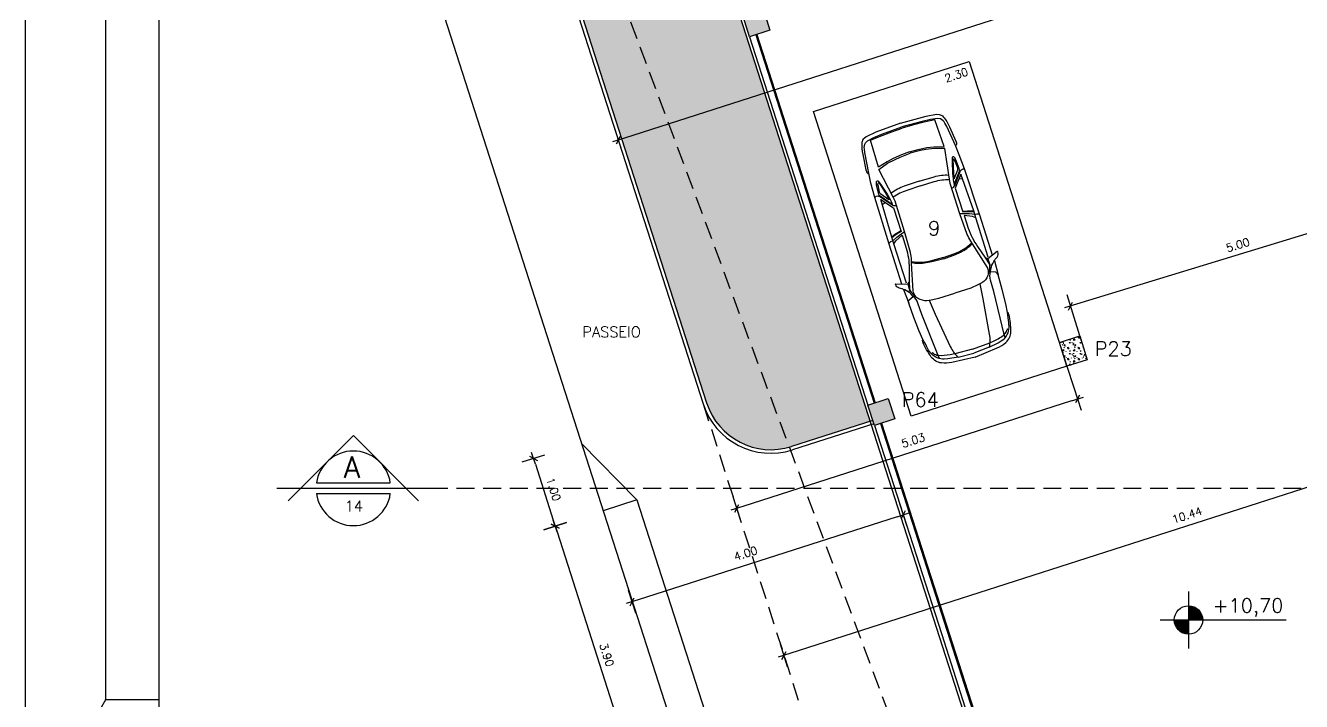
# Model space of a CAD drawing. Header units: millimetres. Extents: x 963.8 to 1035.8, y -131.7 to -87.
# Drawn here: x 963.76 to 981.69, y -109.36 to -99.85 of the extents above; entities that cross this region are included whole.
import ezdxf
from ezdxf.enums import TextEntityAlignment as Align

# ---------------------------------------------------------------- set-up
doc = ezdxf.new("R2010")
doc.units = ezdxf.units.MM
doc.linetypes.add('DASHED2', pattern=[0.375, 0.25, -0.125])
for name, color, linetype in [('CERCADURA', 5, 'Continuous'), ('COTA', 11, 'Continuous'), ('HACHURA 1', 8, 'Continuous'), ('HACHURA PILAR VIGA', 8, 'Continuous'), ('HACHURIA', 11, 'Continuous'), ('IND', 1, 'Continuous'), ('IND CORTE', 3, 'Continuous'), ('IND NIVEL', 1, 'Continuous'), ('INDICACOES', 2, 'Continuous'), ('LINHA', 1, 'Continuous'), ('PAREDE', 7, 'Continuous'), ('PILAR', 21, 'Continuous'), ('PISO', 1, 'Continuous'), ('PROJECAO', 1, 'DASHED2'), ('TEXTO 1', 3, 'Continuous'), ('TEXTO 2', 2, 'Continuous')]:
    doc.layers.add(name, color=color, linetype=linetype)
doc.styles.add('ROMANS', font='romans.shx')
doc.dimstyles.new('Copy of TICK75', dxfattribs={"dimtxt": 0.1125, "dimasz": 0.08800000000000001, "dimexe": 0.18, "dimexo": 0.0625, "dimgap": 0.07900000000000001, "dimtad": 1, "dimrnd": 0.005, "dimzin": 4, "dimdsep": 46, "dimtxsty": 'ROMANS', "dimblk1": 'TICK', "dimblk2": 'TICK', "dimsah": 1, "dimcen": 0.09, "dimse1": 1, "dimse2": 1, "dimclrd": 256, "dimclrt": 2, "dimaunit": 1, "dimadec": 0, "dimazin": 0, "dimtfac": 1, "dimtix": 1, "dimtmove": 2, "dimatfit": 3, "dimldrblk": 'TICK', "dimfxl": 1, "dimtolj": 1, "dimtzin": 0, "dimlwd": -1, "dimarcsym": 0})
pattern_1 = [(0, (0, 0), (0.1524, 0.1524), [0.01905, -0.13335]), (90, (0, 0), (-0.1524, 0.1524), [0.01905, -0.13335]), (135, (0.01905, 0), (-0.152399999744268, 0), [0.02694076908, -0.18858538356]), (0, (0.01905, 0.085725), (0.1524, 0.1524), [0.01905, -0.13335]), (45, (0.028575, 0.0762), (0, 0.152399999744268), [0.01347037692, -0.20205576048]), (135, (0.028575, 0.0762), (-0.152399999744268, 0), [0.01347037692, -0.20205576048]), (0, (0.0762, 0.123825), (0.1524, 0.1524), [0.02694076908, -0.12545923092]), (45, (0.0762, 0.123825), (0, 0.152399999744268), [0.01905, -0.19647615264]), (135, (0.10314076908, 0.123825), (-0.152399999744268, 0), [0.01905, -0.19647615264]), (90, (0.104775, 0.0381), (-0.1524, 0.1524), [0.01905, -0.13335]), (45, (0.104775, 0.0381), (0, 0.152399999744268), [0.01347037692, -0.20205576048]), (135, (0.1143, 0.047625), (-0.152399999744268, 0), [0.01347037692, -0.20205576048]), (0, (0.01905, 0.0381), (0.1524, 0.1524), [0.009525, -0.127635]), (0, (0.13335, 0.0762), (0.1524, 0.1524), [0.009525, -0.127635]), (90, (0.085725, 0.09525), (-0.1524, 0.1524), [0.009525, -0.127635]), (135, (0.104775, 0.009525), (-0.152399999744268, 0), [0.01347037692, -0.20205576048]), (135, (0.0381, 0.1143), (-0.152399999744268, 0), [0.01347037692, -0.20205576048]), (45, (0.0714375, 0.05000625), (0, 0.152399999744268), [0.01347037692, -0.20205576048]), (90, (0.0523875, 0.01905), (-0.1524, 0.1524), [0.00238125, -0.15001875]), (90, (0.05953125, 0.08334375000000001), (-0.1524, 0.1524), [0.00238125, -0.15001875]), (90, (0.13096875, 0.1095375), (-0.1524, 0.1524), [0.00238125, -0.15001875]), (90, (0.13335, 0.028575), (-0.1524, 0.1524), [0.00238125, -0.15001875])]

# ---------------------------------------------------------------- blocks, each defined once
blk = doc.blocks.new('TICK')
at = {"layer": 'COTA'}
for p, q in [((-1, 0), (1, 0)), ((0, 1.907592907288972), (0, -1.907600000000002))]:
    blk.add_line(p, q, dxfattribs=at)
at = {"layer": 'COTA', "color": 2}
blk.add_line((0.5, 0.5), (-0.5, -0.5), dxfattribs=at)
blk = doc.blocks.new('*D142')
at = {"layer": 'COTA'}
blk.add_line((971.2297671971249, -106.9730630172479), (972.366572297126, -110.5137031453769), dxfattribs=at)
at = {"layer": 'Defpoints', "color": 0}
for p in [(971.874562494367, -106.6736118068778), (973.0651712517003, -110.3818262959862), (972.3934741257922, -110.5974903258666)]:
    blk.add_point(p, dxfattribs=at)
at = {"layer": 'COTA', "xscale": 0.08800000000000001, "yscale": 0.08800000000000001, "zscale": 0.08800000000000001}
for p, rotation in [((971.2028653684588, -106.8892758367582), 107.8004388985313), ((972.3934741257922, -110.5974903258666), 287.8004388985313)]:
    blk.add_blockref('TICK', p, dxfattribs=dict(at, rotation=rotation))
at = {"layer": 'COTA', "color": 2, "insert": (971.9269449307759, -108.7020368048681), "char_height": 0.1125, "attachment_point": 5, "rotation": 287.8004388985313, "style": 'ROMANS'}
blk.add_mtext('\\A1;3.90', dxfattribs=at)
blk = doc.blocks.new('*D141')
at = {"layer": 'COTA'}
blk.add_line((970.9240645986459, -106.0209359662283), (971.1759635397926, -106.8054886562685), dxfattribs=at)
at = {"layer": 'Defpoints', "color": 0}
for p in [(971.568859895888, -105.7214847558582), (971.874562494367, -106.6736118068778), (971.2028653684588, -106.8892758367582)]:
    blk.add_point(p, dxfattribs=at)
at = {"layer": 'COTA', "xscale": 0.08800000000000001, "yscale": 0.08800000000000001, "zscale": 0.08800000000000001}
for p, rotation in [((970.8971627699798, -105.9371487857386), 107.8004388985309), ((971.2028653684588, -106.8892758367582), 287.8004388985309)]:
    blk.add_blockref('TICK', p, dxfattribs=dict(at, rotation=rotation))
at = {"layer": 'COTA', "color": 2, "insert": (971.1787892528697, -106.3718660348041), "char_height": 0.1125, "attachment_point": 5, "rotation": 287.8004388985309, "style": 'ROMANS'}
blk.add_mtext('\\A1;1.00', dxfattribs=at)
blk = doc.blocks.new('*D136')
at = {"layer": 'COTA'}
blk.add_line((976.0103804111193, -106.7580864457604), (972.3694465680021, -107.9270931823498), dxfattribs=at)
at = {"layer": 'Defpoints', "color": 0}
for p in [(976.0601550598386, -106.6252507724577), (972.251646855742, -107.8480611663794), (972.2856593875124, -107.953995011016)]:
    blk.add_point(p, dxfattribs=at)
at = {"layer": 'COTA', "xscale": 0.08800000000000001, "yscale": 0.08800000000000001, "zscale": 0.08800000000000001}
for p, rotation in [((976.094167591609, -106.7311846170943), 17.80043889852876), ((972.2856593875124, -107.953995011016), 197.8004388985287)]:
    blk.add_blockref('TICK', p, dxfattribs=dict(at, rotation=rotation))
at = {"layer": 'COTA', "color": 2, "insert": (973.8793515604963, -107.274793163567), "char_height": 0.1125, "attachment_point": 5, "rotation": 17.80043889852876, "style": 'ROMANS'}
blk.add_mtext('\\A1;4.00', dxfattribs=at)
blk = doc.blocks.new('IND NÍVEL')
at = {"layer": 'IND'}
for p, q in [((0, 0.003999999999997783), (0, -0.003999999999997783)), ((-0.003999999999905413, 0), (0.01371109537376469, 0))]:
    blk.add_line(p, q, dxfattribs=at)
blk.add_circle((0, 0), 0.002, dxfattribs=at)
for points in [[(0.0001006992938528128, 0.001997463304356017), (0, 0), (0, 0.002000000000002444), (0, 0)], [(0.0001880341042124201, 0.001991141174194411), (0, 0), (0.0001006992938528128, 0.001997463304356017), (0, 0)], [(0.0003000596784659137, 0.001977362938191618), (0, 0), (0.0001880341042124201, 0.001991141174194411), (0, 0)], [(0.0004543213194665441, 0.001947714593761418), (0, 0), (0.0003000596784659137, 0.001977362938191618), (0, 0)], [(0.0006948571481188992, 0.001875412899572382), (0, 0), (0.0004543213194665441, 0.001947714593761418), (0, 0)], [(0.0008994846402856638, 0.001786316708262348), (0, 0), (0.0006948571481188992, 0.001875412899572382), (0, 0)], [(-0.001999999999952706, -7.105427357601002e-15), (0, 0), (-0.001913138941290526, -0.0005830089119811532), (0, 0)], [(-0.001913138941290526, -0.0005830089119811532), (0, 0), (-0.001694043915904331, -0.001063115803134451), (0, 0)], [(-0.001694043915904331, -0.001063115803134451), (0, 0), (-0.001388999061418872, -0.001438986312301438), (0, 0)], [(-0.001388999061418872, -0.001438986312301438), (0, 0), (-0.001146908882674325, -0.001638474905078624), (0, 0)], [(-0.001146908882674325, -0.001638474905078624), (0, 0), (-0.0008994846402856638, -0.001786316708262348), (0, 0)], [(-0.0008994846402856638, -0.001786316708262348), (0, 0), (-0.0006948571481188992, -0.001875412899572382), (0, 0)], [(-0.0006948571481188992, -0.001875412899572382), (0, 0), (-0.0004543213194665441, -0.001947714593761418), (0, 0)], [(-0.0004543213194665441, -0.001947714593761418), (0, 0), (-0.0003000596784659137, -0.001977362938191618), (0, 0)], [(-0.0003000596784659137, -0.001977362938191618), (0, 0), (-0.0001880341042124201, -0.001991141174194411), (0, 0)], [(-0.0001880341042124201, -0.001991141174194411), (0, 0), (-0.0001006992933980655, -0.001997463304356017), (0, 0)], [(-0.0001006992933980655, -0.001997463304356017), (0, 0), (0, -0.002000000000002444), (0, 0)], [(0.001146908882674325, 0.001638474905078624), (0, 0), (0.0008994846402856638, 0.001786316708262348), (0, 0)], [(0.001388999061418872, 0.001438986312301438), (0, 0), (0.001146908882674325, 0.001638474905078624), (0, 0)], [(0.001694043915904331, 0.001063115803134451), (0, 0), (0.001388999061418872, 0.001438986312301438), (0, 0)], [(0.001913138941290526, 0.0005830089119811532), (0, 0), (0.001694043915904331, 0.001063115803134451), (0, 0)], [(0.001999999999952706, 7.105427357601002e-15), (0, 0), (0.001913138941290526, 0.0005830089119811532), (0, 0)]]:
    blk.add_solid(points, dxfattribs=at)
at = {"layer": 'IND', "color": 3, "style": 'ROMANS'}
blk.add_attdef('+0,00', (0.003401044765723782, 0.001029426192253879), '', height=0.002, dxfattribs=at)
blk = doc.blocks.new('*D61')
at = {"layer": 'COTA'}
blk.add_line((983.1445789957679, -102.3600693924108), (978.5312056416597, -103.7699496339926), dxfattribs=at)
at = {"layer": 'Defpoints', "color": 0}
for p in [(982.7097822127055, -100.6362407850208), (977.9280934128419, -102.0975594433768), (978.447047918782, -103.7956688423797)]:
    blk.add_point(p, dxfattribs=at)
at = {"layer": 'COTA', "xscale": 0.08800000000000001, "yscale": 0.08800000000000001, "zscale": 0.08800000000000001}
for p, rotation in [((983.2287367186456, -102.3343501840237), 16.99353104399127), ((978.447047918782, -103.7956688423797), 196.9935310439913)]:
    blk.add_blockref('TICK', p, dxfattribs=dict(at, rotation=rotation))
at = {"layer": 'COTA', "color": 2, "insert": (980.7983636490053, -102.9356648311654), "char_height": 0.1125, "attachment_point": 5, "rotation": 16.993531043991275, "style": 'ROMANS'}
blk.add_mtext('\\A1;5.00', dxfattribs=at)
blk = doc.blocks.new('*D126')
at = {"layer": 'COTA'}
blk.add_line((978.4610028878848, -105.128592315955), (973.8380027950387, -106.6129143291132), dxfattribs=at)
at = {"layer": 'Defpoints', "color": 0}
for p in [(978.3968514015219, -104.640927617418), (973.6062769476964, -106.1790532879085), (973.754215614549, -106.6398161577794)]:
    blk.add_point(p, dxfattribs=at)
at = {"layer": 'COTA', "xscale": 0.08800000000000001, "yscale": 0.08800000000000001, "zscale": 0.08800000000000001}
for p, rotation in [((978.5447900683745, -105.1016904872889), 17.80043889853236), ((973.754215614549, -106.6398161577794), 197.8004388985323)]:
    blk.add_blockref('TICK', p, dxfattribs=dict(at, rotation=rotation))
at = {"layer": 'COTA', "color": 2, "insert": (976.2347411529972, -105.6842805409535), "char_height": 0.1125, "attachment_point": 5, "rotation": 17.800438898532363, "style": 'ROMANS'}
blk.add_mtext('\\A1;5.03', dxfattribs=at)
blk = doc.blocks.new('IND CORTE')
at = {"layer": 'IND CORTE', "color": 2}
for p, q in [((-0.01223641295382549, -0.002336918017165956), (0, 0.009899494936629338)), ((0.01223641295382549, -0.002336918017165956), (0, 0.009899494936629338)), ((-0.006928203230472718, 0.0009999999999976694), (0.006928203230017971, 0.0009999999999976694)), ((-0.006928203230472718, -0.001000000000002998), (0.006928203230017971, -0.001000000000002998))]:
    blk.add_line(p, q, dxfattribs=at)
at = {"layer": 'IND CORTE', "color": 7}
blk.add_line((-0.0143468238998139, 0), (0.0143468238998139, 1.77635683940025e-15), dxfattribs=at)
at = {"layer": 'IND CORTE', "color": 2}
for start, end in [(8.213210701578635, 171.7867892984214), (188.2132107015786, 351.786789298451)]:
    blk.add_arc((0, 0), 0.006999999999999998, start, end, dxfattribs=at)
at = {"layer": 'IND CORTE', "color": 7, "style": 'ROMANS'}
blk.add_attdef('A', text='', height=0.004, dxfattribs=at).set_placement((-0.0002638541395754146, 0.003983850563503921), align=Align.MIDDLE)
at = {"layer": 'IND CORTE', "style": 'ROMANS'}
blk.add_attdef('00/00', text='', height=0.002, dxfattribs=at).set_placement((0.0001095410193556745, -0.003320245139761369), align=Align.MIDDLE)
blk = doc.blocks.new('*D31')
at = {"layer": 'COTA'}
blk.add_line((984.1421102757854, -97.58988134363827), (972.1746500860224, -101.4323135834186), dxfattribs=at)
at = {"layer": 'Defpoints', "color": 0}
for p in [(984.2431664015239, -97.61676456618127), (972.0908629055327, -101.4592154120848), (972.1081318507815, -101.5130004632939)]:
    blk.add_point(p, dxfattribs=at)
at = {"layer": 'COTA', "xscale": 0.08800000000000001, "yscale": 0.08800000000000001, "zscale": 0.08800000000000001}
for p, rotation in [((984.2258974562751, -97.56297951497211), 17.8004388985317), ((972.0908629055327, -101.4592154120848), 197.8004388985317)]:
    blk.add_blockref('TICK', p, dxfattribs=dict(at, rotation=rotation))
at = {"layer": 'COTA', "color": 2, "insert": (978.1170339044596, -99.38232227987805), "char_height": 0.1125, "attachment_point": 5, "rotation": 17.800438898531702, "style": 'ROMANS'}
blk.add_mtext('\\A1;12.75', dxfattribs=at)
blk = doc.blocks.new('*D30')
at = {"layer": 'COTA'}
blk.add_line((984.2693352890067, -105.54613043428), (974.5023470138995, -108.6820498389613), dxfattribs=at)
at = {"layer": 'Defpoints', "color": 0}
for p in [(984.2431664015239, -105.1767645661807), (974.3086037654373, -108.3664876281943), (974.4185598334097, -108.7089516676275)]:
    blk.add_point(p, dxfattribs=at)
at = {"layer": 'COTA', "xscale": 0.08800000000000001, "yscale": 0.08800000000000001, "zscale": 0.08800000000000001}
for p, rotation in [((984.3531224694964, -105.5192286056138), 17.80043889853178), ((974.4185598334097, -108.7089516676275), 197.8004388985318)]:
    blk.add_blockref('TICK', p, dxfattribs=dict(at, rotation=rotation))
at = {"layer": 'COTA', "color": 2, "insert": (980.0848163929022, -106.7358486797923), "char_height": 0.1125, "attachment_point": 5, "rotation": 17.800438898531784, "style": 'ROMANS'}
blk.add_mtext('\\A1;10.44', dxfattribs=at)
blk = doc.blocks.new('VECTRA_P')
for p, q in [((1.15162914757218, 0.6822805562241001), (1.170250023715052, 0.6528511176516076)), ((1.961916044578647, 0.7454139204326111), (1.979962422656069, 0.7223204870060727)), ((1.979962422656069, 0.7223204870060727), (1.985978891584992, 0.7042858849629283)), ((1.985978891584992, 0.7042858849629283), (1.989588754992653, 0.6790374284784093)), ((1.989588754992653, 0.6790374284784093), (1.990423900686153, 0.671493906475348)), ((1.990423900686153, 0.671493906475348), (2.026474363584001, 0.5958986722658892)), ((2.068383374160682, 0.6255172471384185), (2.051368606376137, 0.671764355265168)), ((2.080714606053597, 0.581919385452693), (2.068383374160682, 0.6255172471384185)), ((2.57970397046207, 0.6599597216620623), (2.594454901774334, 0.6032199314345235)), ((2.026474363584001, 0.5958986722658892), (2.072112204241598, 0.4536526510405565)), ((2.085457364538449, 0.5582249002189883), (2.080714606053597, 0.581919385452693)), ((2.098737148128357, 0.5045626529906713), (2.085457364538449, 0.5582249002189883)), ((1.990423900686153, -0.671493906475348), (2.026474363584001, -0.5958986722660029)), ((2.026474363584001, -0.5958986722660029), (2.072112204241598, -0.4536526510406702)), ((2.080714606053597, -0.5819193854528066), (2.068383374160682, -0.6255172471384185)), ((2.085457364538449, -0.558224900219102), (2.080714606053597, -0.5819193854528066)), ((2.098737148128357, -0.5045626529906713), (2.085457364538449, -0.558224900219102)), ((1.15162914757218, -0.6822805562241001), (1.170250023715052, -0.6528511176517213)), ((1.961916044578647, -0.7454139204326111), (1.979962422656069, -0.7223204870060727)), ((1.979962422656069, -0.7223204870060727), (1.985978891584992, -0.7042858849629283)), ((1.985978891584992, -0.7042858849629283), (1.989588754992653, -0.679037428478523)), ((1.989588754992653, -0.679037428478523), (1.990423900686153, -0.671493906475348)), ((2.068383374160682, -0.6255172471384185), (2.051368606376137, -0.671764355265168)), ((2.57970397046207, -0.659959721662176), (2.594454901774334, -0.6032199314345235))]:
    blk.add_line(p, q)
for points in [[(-0.1320190883282919, 0), (-0.1008528512771925, 0.3712777887999437, -0.08670154319651346), (-0.05929786854237307, 0.5295766547779976, -0.2061370853005027), (0.07575582534574465, 0.6515446477206979, -0.06357708614580351), (0.3432660117429904, 0.7060409657887021, -0.1929015418481739), (0.3793655732205217, 0.6945910887162654), (0.5171960851145485, 0.7108090287478035), (0.7461727013100798, 0.7246750477327168), (0.9844009200173609, 0.7316080572252304, -0.2123161555323496), (1.031544989413998, 0.7122664558220322), (1.064733379409393, 0.6333655615015914), (1.105932718829692, 0.6539484086813445, 0.1044151366488792), (1.200920117955526, 0.7294188256335019, 0.0301351806626627), (1.253563734945978, 0.8014587652172622, -0.2682936796714216), (1.326807051562739, 0.8391939651780831, -0.4785956254922227), (1.33322840580616, 0.8303783016676789), (1.272714654757706, 0.6570473592398685), (1.205592214469572, 0.6575789908431489, 0.07179212366907503), (1.169655606317587, 0.6526825542728147, 0.07499638974959891), (1.055311823190578, 0.6004538237247061, 0.06072865727079466), (0.9932394701028251, 0.5482251102067721, 0.1684271616291917), (0.9344133794095235, 0.4151684846918897), (0.6970827053457818, 0.3922725282805004), (0.1430190510846003, 0.319669689655143, 0.09778805919175905), (-0.0518805754039704, 0.2539442399047402), (-0.02765396015858457, 0.4118647800966073), (-0.01496385400581346, 0.4671945899776802, -0.2331102208790654), (0.121166552410326, 0.6343367594729443, -0.06836519186026477), (0.2170667534214807, 0.6632412582611096, 0.01729510242172204), (0.3793655732205217, 0.6945910887162654, -1.253436740119883)], [(0, 0), (0.01100997788407199, 0.2846534889434906), (0.01990737984293389, 0.3623728700364381, -0.0682736265983916), (0.06561340932655924, 0.5411331068120262, -0.1604009858186431), (0.1163875355390971, 0.6008365603314587, 0.06879540109318083), (0.1306029470446859, 0.6124578633485953, 0.4314913820364382), (0.1299568178129356, 0.6221422882064189), (0.121166552410326, 0.6343367594729443)], [(0.01380427847098531, 0.5384462209282219), (0.06561340932655924, 0.5411331068120262), (0.7545740267116834, 0.59217929466638), (0.9415556832018055, 0.5951214652479848, 0.1436300784178557), (1.064733379409393, 0.6333655615015914, -3.590325510716907)], [(1.045618133581172, 0.59388372044873), (1.076727934833489, 0.6047294415595843, -0.1328747460121915), (1.14068964302966, 0.6092944024107965), (1.566232963750565, 0.4994861561666539), (1.61415760560368, 0.4854507548602669, 0.06103242020598566), (1.731238507991758, 0.4661977104719881), (2.071216763625834, 0.4536549376532548), (2.569494616824027, 0.4523825266196582), (2.638939209312703, 0.4606149740656065), (3.118040953292134, 0.5408943775357784), (3.16894401815588, 0.3819467633020395), (3.190399290052714, 0.2533203557342176), (3.201126926001141, 0.1648896877585457), (3.212393651159488, 0)], [(1.940061953170733, 0.6712413627540172), (1.973903712108701, 0.6277661184738008), (2.027083576273853, 0.5070015131835817), (1.81919857112964, 0.5094168206165932, -0.07434063790939607), (1.504953777822791, 0.5601379361052068), (1.291541432971783, 0.6263506538005004), (1.209012588917417, 0.646667233878361), (1.170250023715052, 0.6528511176516076)], [(1.302480391907473, 0.7423060514022382), (1.956488019347141, 0.7454784870308231), (2.719981998016639, 0.7363966926600369), (2.953366491197812, 0.724027900315491), (3.109233037354905, 0.7120479754479447), (3.435155155121226, 0.671325304586162), (3.492107656522627, 0.6606554445138499, -0.1399637996152884), (3.579909403339805, 0.6167904471864176), (3.598752007202737, 0.5730169360675745), (3.618832332368783, 0.4626404092400662), (3.629509649335454, 0.3282160887494001), (3.644570521449356, 0)], [(2.491741989655896, 0.4525810770871885), (2.499265473029567, 0.4769270229556923, -0.2003298297804957), (2.54221463858628, 0.5284238978956637), (2.703274031861039, 0.6560932425543342, 0.3624230789309417), (2.719981998016639, 0.7363966926600369, -80.84350076330199)], [(2.534698532370136, 0.5080397249730595), (2.711863858989151, 0.6496561353155812, -0.2146323262784144), (2.749444390069829, 0.659311796173597), (2.89439782008418, 0.65072898652204, -0.1319395890471765), (2.949158005421083, 0.6324904989821789, -0.5639220405625647), (2.948084284509111, 0.6056692188208217), (2.891176627432099, 0.5852850288679292), (2.70864266633707, 0.5370067075473344), (2.630260441439795, 0.519841088243993, -0.04639468910887844), (2.534698532370136, 0.5080397249730595, 1.803463411316748)], [(2.618813082505106, 0.5352526315029991), (2.738148077828868, 0.6295860673130846, -0.2033426459790119), (2.776667617351364, 0.6401514130774331, 0.01387406641713885), (2.89751316936087, 0.6273220561341759, -0.2240254394216894), (2.918661142458333, 0.6152473752605374, -0.4267739444706883), (2.91647181800986, 0.6041927179279583), (2.715002453122445, 0.5522516273764495, -0.03871868372115205), (2.618813082505106, 0.5352526315029991, -4.743429449944328)], [(3.705103418840444, 0), (3.687676118608668, 0.4123476542511071), (3.666376141500322, 0.5768040427533379), (3.650885224581053, 0.6135648771266915, 0.1959473859716668), (3.598603413634144, 0.6658039790636394, 0.08120935695297105), (3.41700870031022, 0.709461599704241), (3.175920377006562, 0.7366809606781999), (3.144455636507253, 0.7379122608207354, 0.3157387096905431), (3.104851987431431, 0.7123847035670678, 0.1957327759611312)], [(1.481285098968407, 0), (1.489861314243534, 0.1939859806047934), (1.500581560900347, 0.2796779036804082, -0.09356540660945266), (1.570813820307233, 0.498144588288028, -2.549356773437184)], [(1.500579436852966, 0), (1.506612150256963, 0.174864119810195, -0.1047644017369665), (1.585753946143235, 0.4937691635885813, 2.883450233120003)], [(2.675595540450946, 0), (2.67368617143126, 0.2247297064131999, 0.07648709176800697), (2.635403330633146, 0.4601958062893345, 15.10237595603503)], [(2.753879311264434, 0), (2.748151234121508, 0.245715505041403, 0.08483540131401172), (2.704118509171327, 0.4715365692737805, 10.94108114347921)], [(-0.1320190883282919, 0), (-0.1008528512771925, -0.3712777888000574, 0.08670154319651346), (-0.05929786854237307, -0.5295766547779976, 0.2061370853005027), (0.07575582534574465, -0.6515446477206979, 0.06357708614580351), (0.3432660117429904, -0.7060409657888158, 0.1929015418481739), (0.3793655732205217, -0.6945910887162654), (0.5171960851145485, -0.7108090287478035), (0.7461727013100798, -0.7246750477328305), (0.9844009200173609, -0.731608057225344, 0.2123161555323496), (1.031544989413998, -0.7122664558220322), (1.064733379409393, -0.6333655615017051), (1.105932718829692, -0.6539484086813445, -0.1044151366488792), (1.200920117955526, -0.7294188256335019, -0.0301351806626627), (1.253563734945978, -0.8014587652172622, 0.2682936796714216), (1.326807051562739, -0.8391939651781968, 0.4785956254922227), (1.33322840580616, -0.8303783016676789), (1.272714654757706, -0.6570473592399821), (1.205592214469572, -0.6575789908432625, -0.07179212366907503), (1.169655606317587, -0.6526825542728147, -0.07499638974959891), (1.055311823190578, -0.6004538237247061, -0.06072865727079466), (0.9932394701028251, -0.5482251102067721, -0.1684271616291917), (0.9344133794095235, -0.4151684846920034), (0.6970827053457818, -0.3922725282806141), (0.1430190510846003, -0.3196696896552567, -0.09778805919175905), (-0.0518805754039704, -0.2539442399048539), (-0.02765396015858457, -0.411864780096721), (-0.01496385400581346, -0.4671945899776802, 0.2331102208790654), (0.121166552410326, -0.634336759473058, 0.06836519186026477), (0.2170667534214807, -0.6632412582611096, -0.01729510242172204), (0.3793655732205217, -0.6945910887162654, 1.253436740119883)], [(0, 0), (0.01100997788407199, -0.2846534889434906), (0.01990737984293389, -0.3623728700365518, 0.0682736265983916), (0.06561340932655924, -0.5411331068120262, 0.1604009858186431), (0.1163875355390971, -0.6008365603314587, -0.06879540109318083), (0.1306029470446859, -0.612457863348709, -0.4314913820364382), (0.1299568178129356, -0.6221422882065326), (0.121166552410326, -0.634336759473058)], [(1.045618133581172, -0.59388372044873), (1.076727934833489, -0.6047294415595843, 0.1328747460121915), (1.14068964302966, -0.6092944024107965), (1.566232963750565, -0.4994861561666539), (1.61415760560368, -0.4854507548602669, -0.06103242020598566), (1.731238507991758, -0.4661977104719881), (2.071216763625834, -0.4536549376533685), (2.569494616824027, -0.4523825266196582), (2.638939209312703, -0.4606149740657202), (3.118040953292134, -0.5408943775357784), (3.16894401815588, -0.3819467633021532), (3.190399290052714, -0.2533203557342176), (3.201126926001141, -0.1648896877585457), (3.212393651159488, 0)], [(1.302480391907473, -0.7423060514022382), (1.956488019347141, -0.7454784870308231), (2.719981998016639, -0.7363966926601506), (2.953366491197812, -0.724027900315491), (3.109233037354905, -0.7120479754479447), (3.435155155121226, -0.671325304586162), (3.492107656522627, -0.6606554445139636, 0.1399637996152884), (3.579909403339805, -0.6167904471865313), (3.598752007202737, -0.5730169360675745), (3.618832332368783, -0.4626404092401799), (3.629509649335454, -0.3282160887496275), (3.644570521449356, 0)], [(1.481285098968407, 0), (1.489861314243534, -0.1939859806049071), (1.500581560900347, -0.2796779036805219, 0.09356540660945266), (1.570813820307233, -0.498144588288028, 2.549356773437184)], [(1.500579436852966, 0), (1.506612150256963, -0.1748641198103087, 0.1047644017369665), (1.585753946143235, -0.4937691635886949, -2.883450233120003)], [(2.675595540450946, 0), (2.67368617143126, -0.2247297064133136, -0.07648709176800697), (2.635403330633146, -0.4601958062894482, -15.10237595603503)], [(2.753879311264434, 0), (2.748151234121508, -0.245715505041403, -0.08483540131401172), (2.704118509171327, -0.4715365692737805, -10.94108114347921)], [(3.705103418840444, 0), (3.687676118608668, -0.4123476542511071), (3.666376141500322, -0.5768040427534515), (3.650885224581053, -0.6135648771266915, -0.1959473859716668), (3.598603413634144, -0.6658039790637531, -0.08120935695297105), (3.41700870031022, -0.7094615997043547), (3.175920377006562, -0.7366809606781999), (3.144455636507253, -0.7379122608207354, -0.3157387096905431), (3.104851987431431, -0.7123847035671815, -0.1957327759611312)], [(0.01380427847098531, -0.5384462209282219), (0.06561340932655924, -0.5411331068120262), (0.7545740267116834, -0.5921792946664937), (0.9415556832018055, -0.5951214652480985, -0.1436300784178557), (1.064733379409393, -0.6333655615017051, 3.590325510716907)], [(1.940061953170733, -0.6712413627541309), (1.973903712108701, -0.6277661184738008), (2.027083576273853, -0.5070015131836954), (1.81919857112964, -0.5094168206165932, 0.07434063790939607), (1.504953777822791, -0.5601379361052068), (1.291541432971783, -0.6263506538005004), (1.209012588917417, -0.646667233878361), (1.170250023715052, -0.6528511176517213)], [(2.491741989655896, -0.4525810770871885), (2.499265473029567, -0.4769270229556923, 0.2003298297804957), (2.54221463858628, -0.5284238978957774), (2.703274031861039, -0.6560932425543342, -0.3624230789309417), (2.719981998016639, -0.7363966926601506, 80.84350076330199)], [(2.534698532370136, -0.5080397249730595), (2.711863858989151, -0.6496561353156949, 0.2146323262784144), (2.749444390069829, -0.6593117961737107), (2.89439782008418, -0.6507289865221537, 0.1319395890471765), (2.949158005421083, -0.6324904989821789, 0.5639220405625647), (2.948084284509111, -0.6056692188208217), (2.891176627432099, -0.5852850288680429), (2.70864266633707, -0.5370067075474481), (2.630260441439795, -0.5198410882441067, 0.04639468910887844), (2.534698532370136, -0.5080397249730595, -1.803463411316748)], [(2.618813082505106, -0.5352526315029991), (2.738148077828868, -0.6295860673130846, 0.2033426459790119), (2.776667617351364, -0.6401514130775467, -0.01387406641713885), (2.89751316936087, -0.6273220561342896, 0.2240254394216894), (2.918661142458333, -0.6152473752606511, 0.4267739444706883), (2.91647181800986, -0.6041927179279583), (2.715002453122445, -0.5522516273766769, 0.03871868372115205), (2.618813082505106, -0.5352526315029991, 4.743429449944328)]]:
    blk.add_lwpolyline(points, format="xyb")
for points in [[(1.212392335146291, 0.74363472035634), (0.9844009200173609, 0.7316080572252304)], [(1.272714654757706, 0.6570473592398685), (1.297673131656929, 0.6244482501025459)], [(1.294064591853857, 0.6693665426258804), (1.940061953170733, 0.6712413627540172), (2.050083299866142, 0.6717930729574846), (2.66005630893266, 0.6581644038028571), (2.476662228310715, 0.5045626529906713), (2.088298292876033, 0.5045626529906713), (2.072177610864721, 0.5781282596408346), (2.059846408887942, 0.6150916681859826), (2.03991356029573, 0.6717420760440973)], [(3.23704989238399, 0), (3.231188897740527, 0.1366836483657607), (3.214458973123207, 0.2773760684380022), (3.195316758914156, 0.3836347962494528), (3.152778491820179, 0.5387725514564181), (3.590922589038996, 0.5260215163808653), (3.605810964572182, 0.3772592872267069), (3.618572450683615, 0.168992159598929), (3.622826289359487, 0)], [(-0.0518805754039704, 0.2539442399047402), (-0.06750177720167017, 0)], [(-0.0518805754039704, -0.2539442399048539), (-0.06750177720167017, 0)], [(3.23704989238399, 0), (3.231188897740527, -0.1366836483658744), (3.214458973123207, -0.2773760684380022), (3.195316758914156, -0.3836347962494528), (3.152778491820179, -0.5387725514565318), (3.590922589038996, -0.5260215163809789), (3.605810964572182, -0.3772592872268206), (3.618572450683615, -0.168992159598929), (3.622826289359487, 0)], [(1.294064591853857, -0.6693665426258804), (1.940061953170733, -0.6712413627541309), (2.050083299866142, -0.6717930729574846), (2.66005630893266, -0.6581644038029708), (2.476662228310715, -0.5045626529906713), (2.088298292876033, -0.5045626529906713), (2.072177610864721, -0.5781282596408346), (2.059846408887942, -0.6150916681859826), (2.03991356029573, -0.671742076044211)], [(1.212392335146291, -0.74363472035634), (0.9844009200173609, -0.731608057225344)], [(1.272714654757706, -0.6570473592399821), (1.297673131656929, -0.6244482501025459)]]:
    blk.add_lwpolyline(points)
for points in [[(0.9344133794095235, 0.4151684846918897, 0), (0.9293419320706562, 0.3808266873643333, 0), (0.916062627139322, 0.2630692569108533, 0), (0.916062627139322, 0, 0)], [(0.9344133794095235, -0.4151684846920034, 0), (0.9293419320706562, -0.380826687364447, 0), (0.916062627139322, -0.2630692569109669, 0), (0.916062627139322, 0, 0)]]:
    blk.add_polyline3d(points)

msp = doc.modelspace()

# ---------------------------------------------------------------- hatches: boundary and pattern name
at = {"layer": 'HACHURA PILAR VIGA'}
h = msp.add_hatch(dxfattribs=at)
h.set_pattern_fill('CONCRE', color=256, scale=0.006)
h.set_pattern_definition(pattern_1)
h.paths.add_polyline_path([(974.129452054181, -99.6306257062304), (973.8438160968906, -99.72234483925627), (973.9355230541812, -100.0079837062304), (974.2211700541811, -99.91626170623036)])
h.paths.add_polyline_path([(975.8842351319013, -105.0969697338347), (975.598600038431, -105.188688442744), (975.6903180384309, -105.4743234427441), (975.9759540384307, -105.382605442744)])
h.paths.add_polyline_path([(977.645032065539, -110.5800778506281), (977.3593970655388, -110.6717958506281), (977.4511120655391, -110.9574328506281), (977.736751065539, -110.8657128506281)])
h.paths.add_polyline_path([(980.6345453503068, -119.9229365709822), (980.3848443503068, -119.9351575709822), (980.3970653503065, -120.1848585709822), (980.6467663503067, -120.1726375709822)])
h.paths.add_polyline_path([(986.4580663991323, -119.6379675685925), (986.2083663967487, -119.6501885197667), (986.2205815441566, -119.8997903711186), (986.4705377286964, -119.8876569854861)])
h.paths.add_polyline_path([(991.7580644271648, -119.3785732771064), (991.5083631604487, -119.3907942901602), (991.5205861478596, -119.6405358971886), (991.7702898070895, -119.628316798499)])
h.paths.add_polyline_path([(999.2130664015222, -119.0138076174181), (998.963365401522, -119.026028617418), (998.9755864169961, -119.2757299335881), (999.2252874015221, -119.263508617418)])
h.paths.add_polyline_path([(1006.773069345524, -118.6438634733312), (1006.523363308666, -118.6560847198478), (1006.53568558864, -118.9077916260649), (1006.785288413095, -118.8935668538804)])
h.paths.add_polyline_path([(1014.333064393104, -118.2738581490554), (1014.083363393104, -118.2860791490553), (1014.0955875077, -118.5358437868632), (1014.345290677149, -118.5236226806848)])
h.paths.add_polyline_path([(1020.263056109131, -117.9836304826317), (1020.013355109153, -117.9958514826307), (1020.025581401522, -118.245661617418), (1020.275282401522, -118.233439617418)])
h = msp.add_hatch(dxfattribs=at)
h.set_pattern_fill('CONCRE', color=256, scale=0.006)
h.set_pattern_definition(pattern_1)
h.paths.add_polyline_path([(978.5754964015221, -104.215974617418), (978.289858401522, -104.307682617418), (978.3968514015221, -104.640927617418), (978.682490401522, -104.549219617418)])
at = {"layer": 'HACHURIA'}
h = msp.add_hatch(dxfattribs=at)
h.set_pattern_fill('GRASS', color=256, scale=0.01, style=0)
h.set_pattern_definition([(90, (0, 0), (-0.179605, 0.179605), [0.047625, -0.311585]), (45, (0, 0), (-0.179605122421383, 0.1796051224213831), [0.047625, -0.206375]), (135, (0, 0), (-0.1796051224213831, -0.179605122421383), [0.047625, -0.206375])])
h.paths.add_polyline_path([(969.1145005491558, -91.17511861743108), (971.0575185507928, -91.175118617431), (971.0703941156146, -91.21522025092943), (971.1084436034266, -91.2028812867697), (971.0288936192703, -90.95511861743105), (968.7707916173331, -90.95511861743111), (973.3302949402728, -105.1559349486741, 0.1917624113063194), (973.7774696636538, -105.6981846759851)])
h.paths.add_polyline_path([(971.057518550793, -91.17511861743102), (969.1145005491558, -91.17511861743102), (973.7774696636538, -105.698184675985, 0.2060819406222893), (974.5252331072963, -105.7700381785875), (975.6297004864875, -105.4154231643491)])
h.paths.add_polyline_path([(971.190606012758, -92.7343432931228), (971.279860253564, -93.01233038748299), (971.1191888137046, -93.0639177009763), (971.0299345728986, -92.78593060661612)], flags=24)
h.paths.add_polyline_path([(971.3723025357544, -93.30024680680481), (971.4812090864625, -93.63944206873055), (971.320537646603, -93.69102938222386), (971.211631095895, -93.35183412029812)], flags=24)
h.paths.add_polyline_path([(971.5736513686529, -93.92735848805225), (971.6629056094589, -94.2053455824124), (971.5022341695992, -94.25693289590572), (971.4129799287932, -93.97894580154556)], flags=24)
h.paths.add_polyline_path([(971.7553478916484, -94.49326200173226), (971.8642544423565, -94.832457263658), (971.703583002497, -94.88404457715131), (971.5946764517889, -94.54484931522558)], flags=24)
h.paths.add_polyline_path([(971.9566967245464, -95.12037368297788), (972.0459509653522, -95.39836077733807), (971.8852795254927, -95.44994809083138), (971.7960252846867, -95.1719609964712)], flags=24)
h.paths.add_polyline_path([(972.1383932475421, -95.68627719665892), (972.2472997982504, -96.02547245858463), (972.0866283583907, -96.07705977207794), (971.9777218076827, -95.73786451015224)], flags=24)
h.paths.add_polyline_path([(972.3397420804404, -96.31338887790545), (972.4289963212464, -96.59137597226564), (972.2683248813867, -96.64296328575895), (972.1790706405809, -96.36497619139877)], flags=24)
h.paths.add_polyline_path([(972.5214386034363, -96.87929239158638), (972.6303451541444, -97.21848765351208), (972.4696737142849, -97.2700749670054), (972.3607671635766, -96.93087970507969)], flags=24)
h.paths.add_polyline_path([(972.7227874363343, -97.50640407283296), (972.8120416771403, -97.78439116719312), (972.6513702372808, -97.83597848068646), (972.5621159964749, -97.55799138632631)], flags=24)
h.paths.add_polyline_path([(972.9044839593303, -98.07230758651389), (973.0133905100386, -98.41150284843962), (972.8527190701789, -98.46309016193294), (972.7438125194708, -98.1238949000072)], flags=24)
h.paths.add_polyline_path([(973.1058327922285, -98.69941926776048), (973.1950870330343, -98.97740636212066), (973.0344155931748, -99.02899367561398), (972.9451613523688, -98.75100658125379)], flags=24)
h.paths.add_polyline_path([(973.2875293152247, -99.26532278144248), (973.396435865933, -99.60451804336819), (973.2357644260733, -99.6561053568615), (973.1268578753652, -99.31691009493579)], flags=24)
h.paths.add_polyline_path([(973.4888781481231, -99.89243446269003), (973.5781323889291, -100.1704215570502), (973.4174609490697, -100.2220088705435), (973.3282067082637, -99.94402177618335)], flags=24)
h.paths.add_polyline_path([(973.6705746711189, -100.45833797637), (973.7794812218269, -100.7975332382957), (973.6188097819672, -100.849120551789), (973.5099032312592, -100.5099252898633)], flags=24)
h.paths.add_polyline_path([(973.8719235040166, -101.0854496576156), (973.9611777448224, -101.3634367519757), (973.8005063049629, -101.4150240654691), (973.7112520641572, -101.1370369711089)], flags=24)
h.paths.add_polyline_path([(974.0536200270126, -101.6513531712966), (974.1625265777207, -101.9905484332223), (974.0018551378612, -102.0421357467156), (973.8929485871529, -101.7029404847899)], flags=24)
h.paths.add_polyline_path([(974.2549688599106, -102.2784648525431), (974.3442231007166, -102.5564519469033), (974.1835516608571, -102.6080392603966), (974.0942974200511, -102.3300521660364)], flags=24)
h.paths.add_polyline_path([(974.4366653829065, -102.844368366224), (974.5455719336146, -103.1835636281498), (974.3849004937551, -103.2351509416431), (974.2759939430471, -102.8959556797174)], flags=24)
h.paths.add_polyline_path([(974.6380142158048, -103.4714800474706), (974.7272684566105, -103.7494671418308), (974.5665970167511, -103.8010544553241), (974.4773427759453, -103.5230673609639)], flags=24)
h.paths.add_polyline_path([(974.9024238466154, -104.2949979478662), (975.0195188597827, -104.6596966129442), (974.8588474199232, -104.7112839264375), (974.7417524067557, -104.3465852613595)], flags=24)
h.paths.add_polyline_path([(975.1952075865952, -105.20688750406), (975.2844618274012, -105.4848745984202), (975.1237903875415, -105.5364619119135), (975.0345361467357, -105.2584748175533)], flags=24)
h.paths.add_polyline_path([(970.9208093781247, -91.90337358122056), (971.0356604105459, -92.25753807199465), (970.875139814008, -92.3095928564733), (970.760288781587, -91.95542836569922)], flags=24)
h.paths.add_polyline_path([(973.654872640999, -105.4154873697526), (973.9729555760953, -105.0425285539455), (974.1013512339962, -105.1520325152082), (973.7832682988999, -105.5249913310153)], flags=24)

# ---------------------------------------------------------------- linework, layer by layer
at = {"layer": 'CERCADURA', "color": 11}
for p, q in [((963.7558047371567, -131.6099610198115), (963.7558047371567, -87.05996101981145)), ((964.8808047371558, -87.0599610198104), (964.8808047371558, -109.3350486744526)), ((964.8808047371558, -109.3350486744526), (963.7558047371567, -111.2836058329644)), ((965.6308047371549, -109.3350486744526), (964.8808047371558, -109.3350486744526))]:
    msp.add_line(p, q, dxfattribs=at)
at = {"layer": 'CERCADURA', "color": 5}
msp.add_line((965.6308047371549, -87.80996101981077), (965.6308047371549, -131.6099610198115), dxfattribs=at)
at = {"layer": 'COTA'}
for p, q in [((978.5754964015221, -104.215974617418), (978.4961096982822, -103.9562075176346)), ((978.3968514015219, -104.640927617418), (978.4934723308178, -104.9418586560649))]:
    msp.add_line(p, q, dxfattribs=at)
at = {"layer": 'HACHURIA'}
for p, q in [((972.090211317337, -94.39149532891997), (977.7492977953175, -112.0170025977683)), ((974.035500078342, -99.97588375051063), (975.6988572856028, -105.1564985061524)), ((975.7905670287269, -105.4421333935487), (977.4593664886515, -110.6396983355105))]:
    msp.add_line(p, q, dxfattribs=at)
at = {"layer": 'LINHA'}
msp.add_lwpolyline([(976.2069768130173, -105.344098497518), (974.831207699778, -101.0595612591389), (977.0210822882826, -100.3563903790389), (978.3968514015219, -104.640927617418)], close=True, dxfattribs=at)
at = {"layer": 'PAREDE'}
for p, q in [((973.9355267379851, -100.0079825233513), (975.5988839452457, -105.1885972789931)), ((974.0212181725767, -99.98046928948787), (975.6845753798375, -105.1610840451297)), ((975.6905944931559, -105.4742346728604), (976.6306262925282, -108.4020138591604)), ((975.7762852379276, -105.4467192905943), (977.4450845828865, -110.6442838744877)), ((976.6306262925282, -108.4020138591604), (977.3593931482947, -110.6717971083508))]:
    msp.add_line(p, q, dxfattribs=at)
at = {"layer": 'PILAR'}
for points in [[(973.8438040541812, -99.72234870623038), (974.1294520541812, -99.63062570623038), (974.2211700541811, -99.91626170623039), (973.9355230541812, -100.0079837062304), (973.8438160541814, -99.72234470623039)], [(978.289858401522, -104.307682617418), (978.5754964015221, -104.215974617418), (978.682490401522, -104.549219617418), (978.3968514015219, -104.640927617418), (978.289858401522, -104.307682617418)], [(975.598600038431, -105.1886884427441), (975.8842351319013, -105.0969697338347), (975.9759540384307, -105.3826054427441), (975.6903180384306, -105.4743234427441), (975.598600038431, -105.1886884427441)]]:
    msp.add_lwpolyline(points, dxfattribs=at)
at = {"layer": 'PISO'}
for p, q in [((965.8179474068838, -87.80996101981077), (976.6981643116192, -121.6969769872989)), ((968.7182776172881, -90.95511861743111), (973.2826885877216, -105.171220078598)), ((968.7707916173331, -90.95511861743108), (973.3302949402728, -105.1559349486741)), ((975.6677924334488, -105.4031928562672), (974.5252331072963, -105.7700381785875)), ((975.6830775633725, -105.4507992088182), (974.5405182372203, -105.8176445311385)), ((972.3506260198767, -106.5207605076383), (971.568859895888, -105.7214847558582)), ((972.3506260198767, -106.5207605076383), (971.874562494367, -106.6736118068778)), ((972.3506260198767, -106.5207605076383), (973.5412347772103, -110.2289749967466))]:
    msp.add_line(p, q, dxfattribs=at)
for radius in [1, 0.95]:
    msp.add_arc((974.2348156387411, -104.865517480119), radius, 197.8004388985344, 287.8004388985319, dxfattribs=at)
at = {"layer": 'PROJECAO'}
msp.add_line((973.2826885877219, -105.1712200785979), (975.5753578964715, -112.3118609457801), dxfattribs=at)
at = {"layer": 'PROJECAO', "color": 3}
msp.add_line((969.4406444215892, -106.3588005688124), (1028.227016695691, -106.3588005688124), dxfattribs=at)
at = {"layer": 'PROJECAO', "flags": 128}
msp.add_lwpolyline([(968.9869729554354, -91.01511861742955), (979.9978533825273, -120.5469263708209), (1030.060339534238, -118.0350710273425), (1032.248617659912, -91.00265937304108)], close=True, dxfattribs=at)

# ---------------------------------------------------------------- block references
at = {"layer": 'HACHURA 1', "xscale": -0.9, "yscale": 0.9, "zscale": 0.9, "rotation": 287.6720907080133}
msp.add_blockref('VECTRA_P', (977.0692839767588, -104.3995385383317), dxfattribs=at)
at = {"layer": 'IND NIVEL', "xscale": 100, "yscale": 100, "zscale": 100}
msp.add_blockref('IND NÍVEL', (980.1051771908351, -108.2100446437714), dxfattribs=at).add_auto_attribs({'+0,00': '+10,70'})
at = {"layer": 'INDICACOES', "xscale": 75, "yscale": 75, "zscale": 75}
msp.add_blockref('IND CORTE', (968.3646326291032, -106.3588005688125), dxfattribs=at).add_auto_attribs({'A': 'A', '00/00': '14'})

# ---------------------------------------------------------------- texts
at = {"layer": 'TEXTO 1', "style": 'ROMANS'}
for s, height, p in [('9', 0.2, (976.4443764078645, -102.8005935891175)), ('PASSEIO', 0.15, (971.5835285013877, -104.2330924071689)), ('P23', 0.2, (978.7854156414869, -104.4957362528294)), ('P64', 0.2, (976.072595852771, -105.2113022227537))]:
    msp.add_text(s, height=height, dxfattribs=at).set_placement(p)
at = {"layer": 'TEXTO 2', "style": 'ROMANS'}
msp.add_text('2.30', height=0.1125, rotation=18.3353798515462, dxfattribs=at).set_placement((976.6992434494236, -100.6518009362437))

# ---------------------------------------------------------------- dimensions: what is measured, and where the dimension line sits
at = {"layer": 'COTA'}
for p1, p2, distance, picture, middle in [((984.2431664015239, -97.61676456618127), (972.1081318507815, -101.5130004632939), -0.056489363632214344, '*D31', (978.1170339044596, -99.38232227987805)), ((982.7097822127055, -100.6362407850208), (977.9280934128419, -102.0975594433768), 1.775637719304678, '*D61', (980.7983636490053, -102.9356648311654)), ((971.568859895888, -105.7214847558582), (971.874562494367, -106.6736118068778), -0.7054700580021428, '*D141', (971.1787892528697, -106.3718660348041))]:
    dim = msp.add_aligned_dim(p1=p1, p2=p2, distance=distance, dimstyle='Copy of TICK75', dxfattribs=at)
    dim.commit()
    dim.dimension.update_dxf_attribs({"geometry": picture, "text_midpoint": middle})
for base, p1, p2, angle, picture, middle in [((973.754215614549, -106.6398161577794), (978.3968514015219, -104.640927617418), (973.6062769476964, -106.1790532879085), 197.80043889853206, '*D126', (976.2347411529972, -105.6842805409535)), ((974.4185598334097, -108.7089516676275), (984.2431664015239, -105.1767645661807), (974.3086037654373, -108.3664876281943), 197.8004388985317, '*D30', (980.0848163929022, -106.7358486797923)), ((972.2856593875124, -107.953995011016), (976.0601550598386, -106.6252507724577), (972.251646855742, -107.8480611663794), 197.80043889852874, '*D136', (973.8793515604963, -107.274793163567))]:
    dim = msp.add_linear_dim(base=base, p1=p1, p2=p2, angle=angle, dimstyle='Copy of TICK75', dxfattribs=at)
    dim.commit()
    dim.dimension.update_dxf_attribs({"geometry": picture, "text_midpoint": middle, "dimtype": 129})
dim = msp.add_linear_dim(base=(972.3934741257922, -110.5974903258666), p1=(971.874562494367, -106.6736118068778), p2=(973.0651712517003, -110.3818262959862), angle=107.8004388985309, dimstyle='Copy of TICK75', dxfattribs=at)
dim.commit()
dim.dimension.update_dxf_attribs({"geometry": '*D142', "text_midpoint": (971.9269449307759, -108.7020368048681)})

doc.saveas('drawing.dxf')
